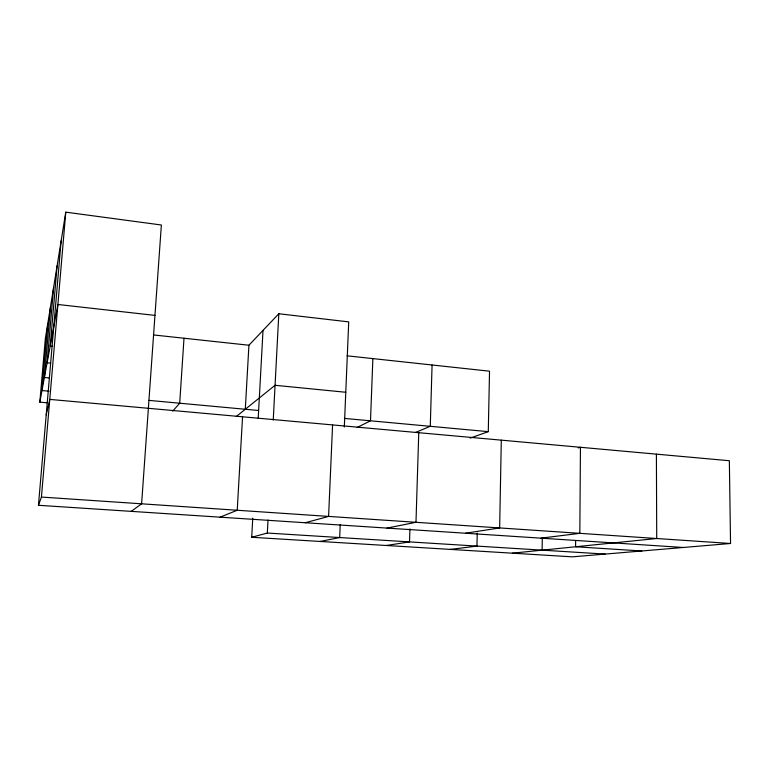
<?xml version="1.0" encoding="UTF-8"?>
<svg xmlns="http://www.w3.org/2000/svg" width="769" height="769" viewBox="0 0 769 769"><rect width="100%" height="100%" fill="white"/><g stroke="black" fill="none" stroke-linecap="round" stroke-linejoin="round"><path stroke-width="1.15" d="M575.635 540.78L575.587 546.759L641.846 550.979M542.126 550.152L542.28 538.31M501.301 440.147L499.648 527.938L465.476 533.225M470.195 438.099L488.277 431.649L489.536 371.187L347.05 355.816M477.241 533.08L476.963 546.096L450.355 549.393M432.072 364.987L430.275 426.305L415.433 432.505M418.759 432.697L415.981 522.295L386.98 528.092M409.935 528.88L409.521 541.895L386.317 545.49M372.869 358.604L370.495 420.797L357.133 427.487M340.225 524.525L339.687 537.55L320.144 541.453M344.32 427.006L348.722 321.884L278.811 313.752L248.925 345.233L245.301 409.262M332.583 424.921L328.594 516.412L305.245 522.747M252.761 518.2L251.713 537.281L267.324 533.042L268.006 519.998M273.245 420.028L278.811 313.752M258.221 418.182L263.017 330.391M242.552 416.798L237.227 510.251L220.069 517.172M184.002 338.235L179.696 403.225L172.708 411.165M50.523 306.629L44.391 377.502L49.168 377.954M53.599 287.539L47.111 362.785L50.687 363.141M57.108 265.843L50.206 346.04L52.571 346.281M683.324 547.48L38.45 505.291L61.126 240.976M38.45 505.291L41.43 497.062L65.778 212.157L161.365 225L141.611 503.81L131.211 511.366M46.928 402.783L39.825 402.149L45.342 338.648L65.778 212.157M47.784 323.547L41.978 390.537L49.091 391.19M39.825 402.149L57.896 304.476L154.953 315.396M46.207 414.876L49.783 399.399L729.348 460.727L730.55 543.491L572.405 556.843L251.713 537.281M236.314 416.5L275.062 385.288L345.771 392.267M578.182 447.904L580.451 447.289L579.826 533.33L540.915 538.165M512.356 553.18L656.726 538.511L656.399 454.143M267.324 533.042L605.136 554.074M41.43 497.062L730.55 543.491M148.792 400.37L258.249 410.454M344.425 418.403L488.277 431.649M153.435 334.938L248.925 345.233"/></g></svg>
